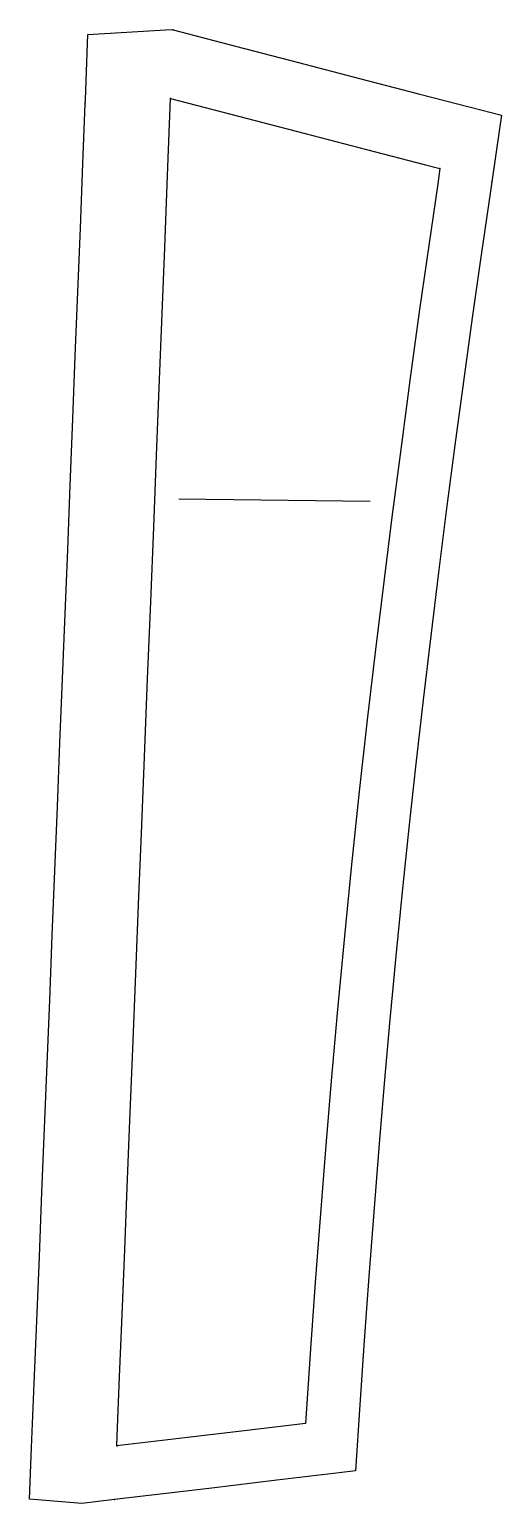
# Model space of a CAD drawing. Extents: x -2397 to -2285, y -1345 to -993.
import ezdxf

# ---------------------------------------------------------------- set-up
doc = ezdxf.new("R2010")
doc.units = 0
for name, color, linetype in [('1', 1, 'Continuous'), ('14', 3, 'Continuous'), ('4', 2, 'Continuous'), ('7', 7, 'Continuous')]:
    doc.layers.add(name, color=color, linetype=linetype)

msp = doc.modelspace()

# ---------------------------------------------------------------- linework, layer by layer
at = {"layer": '1'}
msp.add_lwpolyline([(-2384.990997, -1345.045471), (-2397.49939, -1344.008331), (-2396.995288, -1331.633213), (-2396.375254, -1316.393355), (-2395.764352, -1301.355545), (-2395.143214, -1286.03623), (-2394.519392, -1270.623648), (-2393.904605, -1255.413527), (-2393.282586, -1240.000857), (-2392.668413, -1224.754149), (-2392.048801, -1209.34139), (-2391.428417, -1193.876401), (-2390.81159, -1178.463535), (-2390.209592, -1163.382732), (-2389.595827, -1147.969738), (-2388.97956, -1132.459148), (-2388.368446, -1117.046045), (-2387.76478, -1101.791406), (-2387.134151, -1085.827754), (-2386.545932, -1070.914212), (-2385.939107, -1055.500934), (-2385.341386, -1040.287577), (-2384.736798, -1024.874216), (-2384.176025, -1010.563889), (-2384.136173, -1009.545604), (-2383.529358, -994.048157), (-2363.613739, -992.813034), (-2363.15033, -992.933426), (-2348.2913, -996.794119), (-2333.223129, -1000.709147), (-2318.655206, -1004.494209), (-2304.201941, -1008.249491), (-2289.666876, -1012.026038), (-2284.697266, -1013.317261), (-2285.172082, -1016.539686), (-2287.039185, -1029.242096), (-2287.365503, -1031.462728), (-2289.582678, -1046.692227), (-2291.717558, -1061.683128), (-2293.819285, -1076.928953), (-2295.858443, -1092.183324), (-2297.825914, -1107.293855), (-2299.759439, -1122.561931), (-2301.616504, -1137.693188), (-2303.42899, -1152.97616), (-2305.180904, -1168.310231), (-2306.855828, -1183.608909), (-2308.44861, -1198.906308), (-2309.956917, -1214.222303), (-2311.367718, -1229.381007), (-2312.717164, -1244.711744), (-2314.00073, -1260.048191), (-2315.230815, -1275.425649), (-2316.395977, -1290.771509), (-2317.492785, -1306.118391), (-2318.544522, -1321.472442), (-2319.613037, -1337.265167), (-2323.494336, -1337.727068), (-2338.373328, -1339.497762), (-2353.884615, -1341.34369), (-2368.986607, -1343.140893), (-2377.167358, -1344.11438)], close=True, dxfattribs=at)
at = {"layer": '14'}
msp.add_lwpolyline([(-2376.643677, -1331.262817), (-2376.550971, -1328.987658), (-2375.972392, -1314.765724), (-2375.37105, -1299.95695), (-2374.737443, -1284.32801), (-2374.139948, -1269.56649), (-2373.490463, -1253.494351), (-2372.799472, -1236.363633), (-2372.077456, -1218.426344), (-2371.334899, -1199.934505), (-2370.733108, -1184.911109), (-2370.006721, -1166.727085), (-2369.260448, -1147.988741), (-2368.529312, -1129.580823), (-2367.821376, -1111.714596), (-2367.144703, -1094.601326), (-2366.50736, -1078.452322), (-2365.805817, -1060.64383), (-2365.186456, -1044.893206), (-2364.512566, -1027.724547), (-2363.791199, -1009.300232), (-2363.792877, -1009.299774), (-2363.791199, -1009.300232), (-2347.544921, -1013.521354), (-2331.598589, -1017.664565), (-2316.998761, -1021.457925), (-2302.866106, -1025.129903), (-2299.404297, -1026.029358), (-2299.404297, -1026.029358), (-2299.948868, -1029.66204), (-2302.104963, -1044.440801), (-2304.263397, -1059.697564), (-2306.510952, -1076.041156), (-2308.638039, -1091.954689), (-2310.89518, -1109.359834), (-2312.837789, -1124.821242), (-2314.804215, -1140.996857), (-2316.764228, -1157.740469), (-2318.687604, -1174.905882), (-2320.544115, -1192.3469), (-2322.259076, -1209.457707), (-2323.900457, -1226.96096), (-2325.409409, -1244.07488), (-2326.77643, -1260.457222), (-2327.992016, -1275.76571), (-2329.237443, -1292.236499), (-2330.375623, -1308.086055), (-2331.573181, -1325.898895), (-2344.854024, -1327.479372), (-2360.376483, -1329.326611), (-2376.643677, -1331.262512)], close=True, dxfattribs=at)
at = {"layer": '4'}
for p in [(-2363.15033, -992.933426), (-2384.176025, -1010.563889), (-2363.791199, -1009.300232), (-2363.791199, -1009.300232), (-2299.404297, -1026.029358), (-2287.039185, -1029.242096), (-2376.643677, -1331.262512), (-2377.167358, -1344.11438)]:
    msp.add_point(p, dxfattribs=at)
at = {"layer": '7'}
msp.add_line((-2361.838989, -1105.005035), (-2316.123657, -1105.544739), dxfattribs=at)

doc.saveas('drawing.dxf')
